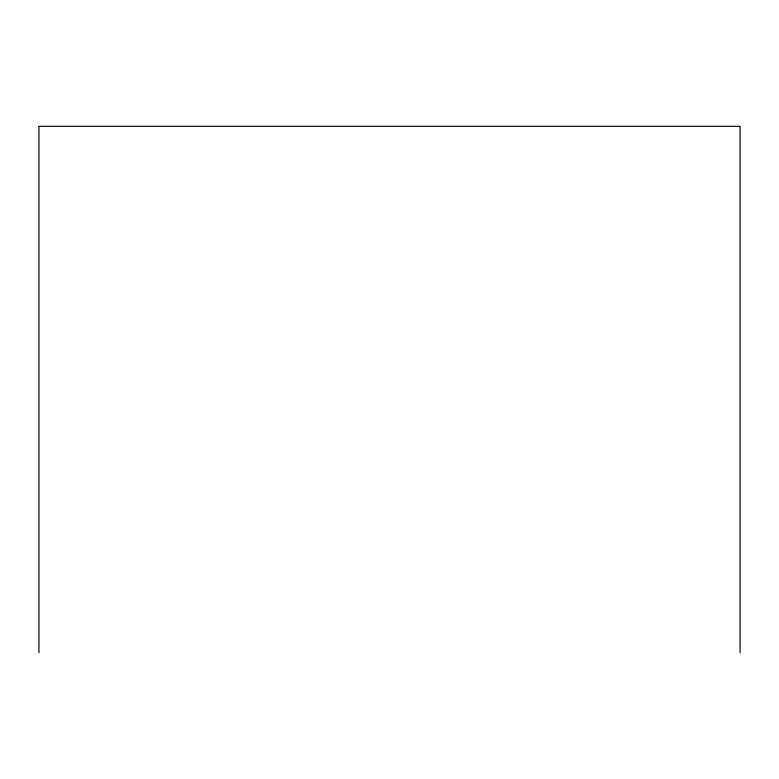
<?xml version="1.0" encoding="UTF-8"?>
<svg xmlns="http://www.w3.org/2000/svg" width="779" height="779" viewBox="0 0 779 779"><rect width="100%" height="100%" fill="white"/><g stroke="black" fill="none" stroke-linecap="round" stroke-linejoin="round"><path stroke-width="1.17" d="M740.05 652.705L740.05 126.295L38.95 126.295L38.95 652.705"/></g></svg>
